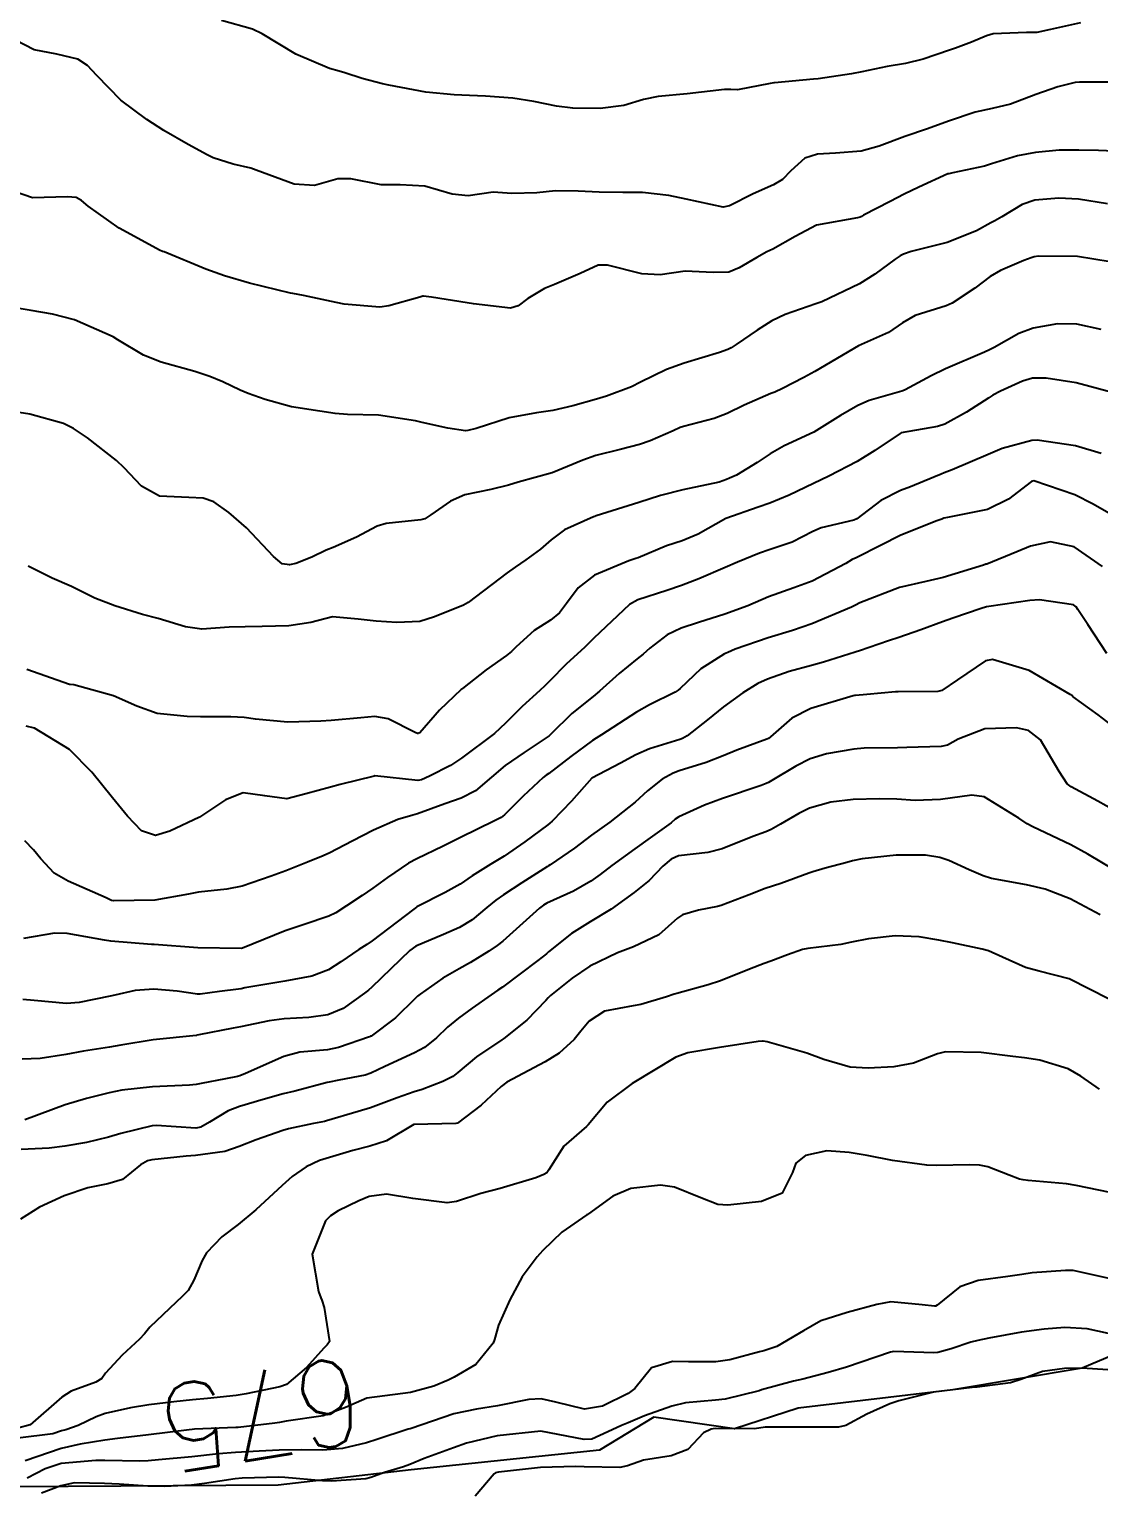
# Model space of a CAD drawing. Header units: metres. Extents: x 292545 to 299085, y 7450245 to 7463078.
# Drawn here: x 294397.5 to 294446.6, y 7462821.8 to 7462889 of the extents above; entities that cross this region are included whole.
import ezdxf
from ezdxf.enums import TextEntityAlignment as Align

# ---------------------------------------------------------------- set-up
doc = ezdxf.new("R2010")
doc.units = ezdxf.units.M
for name, color, linetype in [('Cotas', 45, 'Continuous'), ('Curvas de Nivel 1m', 11, 'Continuous'), ('Curvas de Nivel 5m', 15, 'Continuous'), ('Hidrografia', 140, 'Continuous')]:
    doc.layers.add(name, color=color, linetype=linetype)
doc.styles.add('Style-STANDARD', font='STANDARD.shx')

msp = doc.modelspace()

# ---------------------------------------------------------------- linework, layer by layer
at = {"layer": 'Curvas de Nivel 1m', "flags": 128}
for points, elevation in [([(294445.752, 7462889.256), (294444.379, 7462888.95), (294443.748, 7462888.816), (294443.28, 7462888.802), (294441.747, 7462888.747), (294441.442, 7462888.657), (294440.749, 7462888.36), (294440.011, 7462888.095), (294439.737, 7462888.001), (294438.531, 7462887.588), (294437.728, 7462887.391), (294436.879, 7462887.255), (294435.722, 7462887.01), (294435.239, 7462886.908), (294433.716, 7462886.685), (294433.506, 7462886.662), (294431.713, 7462886.5), (294431.685, 7462886.499), (294431.511, 7462886.472), (294430.014, 7462886.183), (294429.71, 7462886.197), (294429.413, 7462886.198), (294427.708, 7462886), (294426.365, 7462885.874), (294425.705, 7462885.729), (294424.788, 7462885.464), (294423.701, 7462885.319), (294422.452, 7462885.33), (294421.701, 7462885.429), (294420.668, 7462885.635), (294419.705, 7462885.792), (294418.449, 7462885.879), (294417.706, 7462885.91), (294417.009, 7462885.943), (294415.714, 7462886.076), (294414.009, 7462886.386), (294413.719, 7462886.449), (294412.783, 7462886.694), (294411.984, 7462886.964), (294411.726, 7462887.039), (294411.28, 7462887.162), (294409.734, 7462887.821), (294408.194, 7462888.745), (294407.745, 7462888.956), (294406.333, 7462889.355)], 692), ([(294447.472, 7462886.527), (294445.716, 7462886.535), (294445.508, 7462886.511), (294444.71, 7462886.315), (294443.709, 7462885.962), (294442.535, 7462885.511), (294441.703, 7462885.314), (294440.915, 7462885.143), (294439.697, 7462884.73), (294438.739, 7462884.384), (294437.689, 7462884.027), (294436.509, 7462883.587), (294435.682, 7462883.363), (294434.516, 7462883.272), (294433.681, 7462883.216), (294433.098, 7462883.036), (294432.462, 7462882.462), (294432.074, 7462882.058), (294431.663, 7462881.809), (294430.73, 7462881.406), (294429.648, 7462880.85), (294429.35, 7462880.792), (294427.652, 7462881.152), (294426.861, 7462881.322), (294425.657, 7462881.461), (294424.749, 7462881.456), (294423.657, 7462881.478), (294422.705, 7462881.526), (294421.657, 7462881.537), (294420.804, 7462881.45), (294419.655, 7462881.417), (294418.805, 7462881.473), (294417.653, 7462881.315), (294416.919, 7462881.382), (294415.659, 7462881.747), (294414.522, 7462881.81), (294413.66, 7462881.821), (294412.269, 7462882.096), (294411.664, 7462882.095), (294410.59, 7462881.789), (294409.66, 7462881.838), (294407.927, 7462882.489), (294407.67, 7462882.58), (294406.864, 7462882.762), (294405.952, 7462883.052), (294405.677, 7462883.197), (294404.801, 7462883.669), (294403.688, 7462884.316), (294402.906, 7462884.808), (294401.706, 7462885.695), (294400.602, 7462886.837), (294400.177, 7462887.293), (294399.73, 7462887.587), (294398.776, 7462887.816), (294397.734, 7462888.011), (294396.038, 7462888.887)], 691), ([(294446.993, 7462880.946), (294445.656, 7462881.158), (294444.764, 7462881.205), (294443.655, 7462881.113), (294443.073, 7462880.915), (294442.141, 7462880.345), (294441.827, 7462880.162), (294441.64, 7462880.063), (294440.98, 7462879.703), (294439.631, 7462879.171), (294437.988, 7462878.756), (294437.625, 7462878.632), (294437.474, 7462878.552), (294437.255, 7462878.404), (294436.31, 7462877.715), (294435.606, 7462877.267), (294433.876, 7462876.446), (294433.601, 7462876.346), (294432.202, 7462875.856), (294431.589, 7462875.572), (294430.912, 7462875.147), (294429.958, 7462874.486), (294429.726, 7462874.334), (294429.571, 7462874.258), (294429.186, 7462874.112), (294427.564, 7462873.627), (294426.753, 7462873.336), (294425.555, 7462872.75), (294425.143, 7462872.546), (294423.997, 7462872.113), (294423.544, 7462871.98), (294422.458, 7462871.662), (294421.536, 7462871.447), (294420.781, 7462871.351), (294419.538, 7462871.113), (294418.013, 7462870.633), (294417.639, 7462870.531), (294417.531, 7462870.525), (294416.717, 7462870.648), (294415.535, 7462870.897), (294415.227, 7462870.972), (294413.538, 7462871.233), (294412.109, 7462871.272), (294411.539, 7462871.309), (294410.84, 7462871.417), (294409.542, 7462871.617), (294408.333, 7462871.955), (294407.548, 7462872.226), (294407.181, 7462872.388), (294406.382, 7462872.768), (294405.786, 7462873.007), (294405.556, 7462873.091), (294405.102, 7462873.24), (294403.562, 7462873.677), (294402.75, 7462873.998), (294401.572, 7462874.702), (294401.361, 7462874.832), (294399.584, 7462875.617), (294398.578, 7462875.87), (294397.59, 7462876.041), (294396.212, 7462876.273)], 689), ([(294447.121, 7462878.285), (294445.625, 7462878.53), (294443.834, 7462878.536), (294443.625, 7462878.504), (294443.492, 7462878.464), (294443.153, 7462878.335), (294442.08, 7462877.881), (294441.612, 7462877.6), (294440.9, 7462877.064), (294439.867, 7462876.376), (294439.592, 7462876.256), (294438.168, 7462875.814), (294437.584, 7462875.474), (294436.948, 7462875.037), (294435.573, 7462874.42), (294433.561, 7462873.248), (294433.05, 7462872.963), (294432.078, 7462872.465), (294431.718, 7462872.301), (294431.549, 7462872.232), (294430.322, 7462871.701), (294429.535, 7462871.321), (294428.939, 7462871.092), (294427.526, 7462870.722), (294427.376, 7462870.671), (294427.062, 7462870.525), (294425.999, 7462870.054), (294425.517, 7462869.898), (294424.627, 7462869.666), (294423.511, 7462869.379), (294422.907, 7462869.178), (294421.503, 7462868.59), (294419.945, 7462868.159), (294419.497, 7462868.019), (294418.696, 7462867.823), (294417.492, 7462867.579), (294416.845, 7462867.291), (294415.943, 7462866.655), (294415.661, 7462866.477), (294415.479, 7462866.426), (294413.884, 7462866.269), (294413.475, 7462866.143), (294412.532, 7462865.629), (294411.46, 7462865.162), (294411.131, 7462865.04), (294410.468, 7462864.72), (294409.745, 7462864.432), (294409.449, 7462864.362), (294409.118, 7462864.404), (294408.712, 7462864.741), (294407.473, 7462866.068), (294406.667, 7462866.768), (294405.974, 7462867.258), (294405.489, 7462867.434), (294404.826, 7462867.451), (294403.49, 7462867.512), (294402.659, 7462867.977), (294401.855, 7462868.825), (294401.508, 7462869.158), (294400.173, 7462870.194), (294399.53, 7462870.633), (294399.084, 7462870.854), (294397.537, 7462871.279), (294396.142, 7462871.494)], 688), ([(294446.698, 7462875.172), (294445.584, 7462875.415), (294444.701, 7462875.43), (294443.582, 7462875.231), (294442.927, 7462874.989), (294441.795, 7462874.348), (294441.647, 7462874.275), (294441.572, 7462874.243), (294441.349, 7462874.132), (294439.563, 7462873.361), (294438.901, 7462873.045), (294437.7, 7462872.399), (294437.598, 7462872.353), (294437.552, 7462872.34), (294436.056, 7462871.904), (294435.542, 7462871.688), (294434.741, 7462871.226), (294433.523, 7462870.45), (294432.147, 7462869.834), (294431.513, 7462869.455), (294430.922, 7462869.063), (294429.962, 7462868.485), (294429.647, 7462868.343), (294429.501, 7462868.284), (294429.167, 7462868.162), (294427.496, 7462867.81), (294426.479, 7462867.545), (294425.49, 7462867.225), (294423.529, 7462866.615), (294423.483, 7462866.599), (294423.462, 7462866.591), (294423.405, 7462866.571), (294422.078, 7462865.98), (294421.467, 7462865.514), (294420.973, 7462865.082), (294420.301, 7462864.602), (294419.804, 7462864.252), (294419.447, 7462863.992), (294417.646, 7462862.637), (294417.432, 7462862.519), (294416.101, 7462861.978), (294415.424, 7462861.77), (294414.369, 7462861.725), (294413.424, 7462861.779), (294412.603, 7462861.87), (294411.426, 7462861.975), (294410.424, 7462861.719), (294409.421, 7462861.565), (294408.201, 7462861.529), (294407.421, 7462861.523), (294406.683, 7462861.505), (294405.419, 7462861.41), (294404.681, 7462861.526), (294403.424, 7462861.898), (294402.699, 7462862.085), (294401.429, 7462862.476), (294400.508, 7462862.839), (294399.441, 7462863.368), (294398.556, 7462863.75), (294397.454, 7462864.301)], 687), ([(294447.208, 7462872.283), (294445.557, 7462872.723), (294444.181, 7462872.942), (294443.559, 7462872.932), (294443.088, 7462872.805), (294442.081, 7462872.345), (294441.739, 7462872.159), (294441.548, 7462872.039), (294440.526, 7462871.377), (294439.53, 7462870.823), (294439.198, 7462870.714), (294437.523, 7462870.42), (294437.483, 7462870.4), (294436.318, 7462869.608), (294435.51, 7462869.113), (294434.209, 7462868.439), (294433.499, 7462868.097), (294432.388, 7462867.567), (294431.49, 7462867.201), (294430.956, 7462867.007), (294429.483, 7462866.49), (294428.207, 7462865.778), (294427.467, 7462865.474), (294426.76, 7462865.231), (294425.455, 7462864.694), (294425.344, 7462864.652), (294425.02, 7462864.546), (294423.446, 7462863.886), (294422.705, 7462863.313), (294422.165, 7462862.583), (294421.848, 7462862.167), (294421.425, 7462861.831), (294420.673, 7462861.345), (294419.85, 7462860.606), (294419.632, 7462860.386), (294419.407, 7462860.195), (294418.472, 7462859.549), (294417.384, 7462858.688), (294417.359, 7462858.664), (294417.326, 7462858.641), (294416.336, 7462857.687), (294415.432, 7462856.659), (294415.393, 7462856.629), (294415.363, 7462856.62), (294415.323, 7462856.621), (294415.217, 7462856.662), (294413.984, 7462857.296), (294413.37, 7462857.396), (294412.724, 7462857.342), (294411.368, 7462857.222), (294410.892, 7462857.191), (294409.367, 7462857.139), (294407.892, 7462857.276), (294407.369, 7462857.353), (294406.756, 7462857.379), (294405.369, 7462857.38), (294404.754, 7462857.402), (294403.37, 7462857.535), (294402.437, 7462857.878), (294401.378, 7462858.343), (294399.556, 7462858.848), (294399.383, 7462858.876), (294399.356, 7462858.878), (294397.393, 7462859.558)], 686), ([(294447.485, 7462866.489), (294446.341, 7462867.147), (294445.496, 7462867.584), (294443.616, 7462868.215), (294443.502, 7462868.19), (294442.454, 7462867.379), (294441.488, 7462866.903), (294439.645, 7462866.538), (294439.484, 7462866.502), (294439.396, 7462866.469), (294439.162, 7462866.383), (294437.966, 7462865.905), (294437.473, 7462865.706), (294436.612, 7462865.262), (294435.457, 7462864.694), (294435.272, 7462864.606), (294434.978, 7462864.427), (294433.445, 7462863.614), (294432.595, 7462863.305), (294431.437, 7462862.89), (294430.486, 7462862.484), (294429.429, 7462862.093), (294428.222, 7462861.715), (294427.422, 7462861.456), (294426.787, 7462861.159), (294425.985, 7462860.534), (294425.681, 7462860.266), (294425.406, 7462860.05), (294424.579, 7462859.369), (294423.68, 7462858.566), (294423.38, 7462858.325), (294422.415, 7462857.537), (294421.446, 7462856.589), (294421.402, 7462856.55), (294421.362, 7462856.521), (294420.213, 7462855.743), (294419.348, 7462855.145), (294418.727, 7462854.619), (294417.979, 7462853.984), (294417.328, 7462853.659), (294416.586, 7462853.385), (294415.317, 7462852.932), (294415.105, 7462852.874), (294414.419, 7462852.673), (294413.308, 7462852.189), (294412.323, 7462851.68), (294411.297, 7462851.141), (294410.999, 7462851.01), (294410.278, 7462850.72), (294409.583, 7462850.433), (294409.287, 7462850.315), (294408.609, 7462850.063), (294407.281, 7462849.612), (294406.577, 7462849.47), (294405.278, 7462849.336), (294404.812, 7462849.25), (294403.275, 7462848.969), (294401.378, 7462848.932), (294401.274, 7462848.957), (294401.035, 7462849.072), (294399.283, 7462849.837), (294398.641, 7462850.214), (294398.037, 7462850.869), (294397.706, 7462851.283), (294397.301, 7462851.693)], 684), ([(294446.77, 7462864.29), (294445.466, 7462865.196), (294444.374, 7462865.417), (294443.466, 7462865.22), (294442.831, 7462864.968), (294441.454, 7462864.401), (294441.415, 7462864.389), (294441.308, 7462864.352), (294439.447, 7462863.788), (294438.653, 7462863.596), (294437.442, 7462863.321), (294435.632, 7462862.615), (294435.434, 7462862.51), (294435.247, 7462862.423), (294433.425, 7462861.658), (294432.532, 7462861.348), (294431.418, 7462861.009), (294429.901, 7462860.493), (294429.561, 7462860.347), (294429.41, 7462860.275), (294428.323, 7462859.587), (294427.386, 7462858.694), (294427.295, 7462858.61), (294427.154, 7462858.522), (294425.978, 7462857.933), (294425.374, 7462857.599), (294423.776, 7462856.564), (294423.521, 7462856.407), (294423.359, 7462856.307), (294422.367, 7462855.56), (294421.345, 7462854.783), (294421.231, 7462854.704), (294421.086, 7462854.593), (294420.181, 7462853.75), (294419.317, 7462852.88), (294419.161, 7462852.766), (294418.859, 7462852.617), (294417.305, 7462851.852), (294416.505, 7462851.444), (294415.295, 7462850.867), (294414.916, 7462850.666), (294413.948, 7462850.015), (294413.275, 7462849.521), (294412.784, 7462849.181), (294412.06, 7462848.702), (294411.572, 7462848.394), (294411.258, 7462848.238), (294410.123, 7462847.852), (294409.251, 7462847.554), (294407.294, 7462846.759), (294407.243, 7462846.751), (294405.243, 7462846.78), (294403.245, 7462846.932), (294403.108, 7462846.939), (294401.247, 7462847.086), (294400.954, 7462847.127), (294399.252, 7462847.434), (294398.658, 7462847.452), (294397.248, 7462847.206)], 683), ([(294446.96, 7462860.287), (294446.098, 7462861.624), (294445.638, 7462862.307), (294445.557, 7462862.431), (294445.435, 7462862.536), (294443.87, 7462862.758), (294443.437, 7462862.734), (294441.541, 7462862.456), (294441.434, 7462862.43), (294441.19, 7462862.354), (294439.89, 7462861.909), (294439.423, 7462861.742), (294438.429, 7462861.379), (294437.419, 7462861.03), (294436.949, 7462860.873), (294435.616, 7462860.418), (294435.462, 7462860.369), (294435.412, 7462860.352), (294433.955, 7462859.892), (294433.402, 7462859.746), (294432.39, 7462859.468), (294431.393, 7462859.122), (294430.951, 7462858.915), (294430.255, 7462858.487), (294429.376, 7462857.846), (294428.628, 7462857.25), (294427.702, 7462856.517), (294427.488, 7462856.392), (294427.36, 7462856.345), (294425.966, 7462855.921), (294425.349, 7462855.643), (294424.64, 7462855.254), (294423.333, 7462854.57), (294422.387, 7462853.52), (294421.5, 7462852.588), (294421.401, 7462852.5), (294421.311, 7462852.429), (294420.253, 7462851.651), (294419.297, 7462850.995), (294418.686, 7462850.619), (294417.839, 7462850.08), (294417.279, 7462849.71), (294416.597, 7462849.323), (294415.298, 7462848.66), (294415.276, 7462848.647), (294415.158, 7462848.557), (294413.247, 7462847.1), (294413.003, 7462846.935), (294412.626, 7462846.696), (294411.798, 7462846.143), (294411.234, 7462845.77), (294410.471, 7462845.477), (294409.228, 7462845.253), (294407.404, 7462844.936), (294407.224, 7462844.902), (294407.102, 7462844.884), (294406.236, 7462844.77), (294405.348, 7462844.651), (294405.221, 7462844.653), (294404.298, 7462844.789), (294403.224, 7462844.889), (294402.367, 7462844.813), (294401.437, 7462844.611), (294401.219, 7462844.563), (294399.79, 7462844.269), (294399.214, 7462844.231), (294397.732, 7462844.355), (294397.216, 7462844.413)], 682), ([(294447.369, 7462856.863), (294446.56, 7462857.477), (294445.425, 7462858.309), (294445.402, 7462858.328), (294445.383, 7462858.343), (294445.283, 7462858.412), (294443.395, 7462859.518), (294441.722, 7462860.025), (294441.399, 7462859.957), (294440.11, 7462859.089), (294439.385, 7462858.596), (294439.213, 7462858.554), (294437.385, 7462858.533), (294437.257, 7462858.529), (294435.945, 7462858.414), (294435.429, 7462858.373), (294435.382, 7462858.369), (294435.315, 7462858.354), (294433.376, 7462857.773), (294432.506, 7462857.324), (294431.532, 7462856.468), (294431.436, 7462856.395), (294431.361, 7462856.354), (294429.989, 7462855.855), (294429.349, 7462855.601), (294428.57, 7462855.282), (294427.339, 7462854.907), (294427.053, 7462854.807), (294426.552, 7462854.528), (294425.876, 7462853.985), (294425.322, 7462853.465), (294424.154, 7462852.557), (294423.307, 7462851.949), (294422.524, 7462851.354), (294421.417, 7462850.589), (294421.338, 7462850.544), (294421.292, 7462850.516), (294420.113, 7462849.769), (294419.272, 7462849.217), (294418.919, 7462848.972), (294418.505, 7462848.628), (294417.829, 7462848.062), (294417.254, 7462847.707), (294416.512, 7462847.386), (294415.245, 7462846.849), (294414.977, 7462846.664), (294413.226, 7462844.974), (294413.075, 7462844.841), (294412.889, 7462844.693), (294411.919, 7462843.996), (294411.208, 7462843.708), (294410.34, 7462843.584), (294409.205, 7462843.522), (294408.511, 7462843.432), (294407.199, 7462843.159), (294406.87, 7462843.091), (294405.292, 7462842.779), (294405.21, 7462842.762), (294405.193, 7462842.758), (294405.169, 7462842.757), (294403.19, 7462842.549), (294401.704, 7462842.309), (294401.187, 7462842.219), (294399.998, 7462842.028), (294399.183, 7462841.883), (294398.006, 7462841.692), (294397.181, 7462841.667)], 681), ([(294447.294, 7462850.36), (294446.085, 7462851.082), (294445.305, 7462851.511), (294443.561, 7462852.328), (294443.314, 7462852.469), (294442.918, 7462852.733), (294441.327, 7462853.718), (294440.764, 7462853.795), (294439.325, 7462853.588), (294438.172, 7462853.544), (294437.325, 7462853.606), (294436.536, 7462853.623), (294435.324, 7462853.588), (294434.3, 7462853.464), (294433.32, 7462853.19), (294432.822, 7462852.951), (294431.981, 7462852.463), (294431.558, 7462852.22), (294431.309, 7462852.111), (294430.718, 7462851.89), (294429.301, 7462851.328), (294428.643, 7462851.163), (294427.298, 7462850.998), (294426.963, 7462850.857), (294426.592, 7462850.527), (294425.951, 7462849.865), (294425.275, 7462849.319), (294424.825, 7462848.992), (294424.218, 7462848.556), (294423.257, 7462847.977), (294422.388, 7462847.443), (294421.344, 7462846.589), (294421.288, 7462846.544), (294421.242, 7462846.505), (294420.849, 7462846.205), (294419.226, 7462844.966), (294419.019, 7462844.828), (294418.713, 7462844.625), (294417.838, 7462844.01), (294417.207, 7462843.55), (294416.706, 7462843.139), (294416.19, 7462842.65), (294415.64, 7462842.204), (294415.186, 7462841.955), (294413.831, 7462841.332), (294413.176, 7462841.027), (294412.928, 7462840.94), (294411.716, 7462840.705), (294411.268, 7462840.613), (294411.172, 7462840.591), (294409.696, 7462840.196), (294409.166, 7462840.07), (294408.234, 7462839.814), (294407.16, 7462839.497), (294406.627, 7462839.297), (294405.776, 7462838.774), (294405.385, 7462838.542), (294405.149, 7462838.506), (294403.343, 7462838.614), (294403.15, 7462838.601), (294401.715, 7462838.253), (294401.142, 7462838.085), (294400.134, 7462837.844), (294399.135, 7462837.672), (294398.415, 7462837.579), (294397.133, 7462837.519)], 679), ([(294446.654, 7462848.289), (294445.274, 7462849.022), (294444.133, 7462849.468), (294443.283, 7462849.676), (294441.664, 7462849.969), (294441.289, 7462850.078), (294440.646, 7462850.36), (294439.707, 7462850.784), (294439.298, 7462850.921), (294438.645, 7462851.041), (294437.299, 7462851.029), (294435.734, 7462850.86), (294435.296, 7462850.776), (294435.024, 7462850.704), (294434.042, 7462850.443), (294433.466, 7462850.273), (294433.289, 7462850.209), (294432.006, 7462849.739), (294431.278, 7462849.508), (294430.54, 7462849.215), (294429.266, 7462848.728), (294429.087, 7462848.68), (294428.227, 7462848.51), (294427.48, 7462848.299), (294427.259, 7462848.135), (294426.406, 7462847.373), (294425.246, 7462846.83), (294424.501, 7462846.551), (294423.237, 7462845.934), (294422.421, 7462845.388), (294421.434, 7462844.588), (294421.324, 7462844.486), (294421.219, 7462844.358), (294420.347, 7462843.462), (294419.286, 7462842.619), (294419.192, 7462842.559), (294418.036, 7462841.78), (294417.177, 7462841.05), (294416.939, 7462840.878), (294416.48, 7462840.647), (294415.545, 7462840.281), (294415.168, 7462840.166), (294414.389, 7462839.895), (294413.16, 7462839.436), (294412.596, 7462839.258), (294411.154, 7462838.836), (294411.056, 7462838.809), (294410.549, 7462838.716), (294409.404, 7462838.472), (294409.148, 7462838.397), (294407.922, 7462837.968), (294407.136, 7462837.653), (294406.474, 7462837.425), (294405.13, 7462837.24), (294404.701, 7462837.215), (294403.126, 7462837.048), (294402.934, 7462837.003), (294402.614, 7462836.815), (294401.791, 7462836.148), (294401.114, 7462835.939), (294400.186, 7462835.765), (294399.108, 7462835.391), (294397.978, 7462834.867), (294397.097, 7462834.326)], 678), ([(294447.077, 7462844.42), (294445.229, 7462845.352), (294443.854, 7462845.704), (294443.236, 7462845.882), (294442.175, 7462846.346), (294441.526, 7462846.636), (294441.247, 7462846.719), (294439.882, 7462847.003), (294439.25, 7462847.137), (294438.349, 7462847.292), (294437.252, 7462847.326), (294436.024, 7462847.192), (294435.249, 7462847.037), (294434.75, 7462846.933), (294433.246, 7462846.743), (294433.002, 7462846.696), (294432.306, 7462846.459), (294431.537, 7462846.17), (294431.239, 7462846.06), (294430.56, 7462845.804), (294429.231, 7462845.269), (294428.658, 7462845.077), (294427.225, 7462844.684), (294427.101, 7462844.645), (294426.746, 7462844.525), (294425.576, 7462844.178), (294425.217, 7462844.119), (294423.904, 7462843.869), (294423.206, 7462843.409), (294422.817, 7462842.955), (294422.51, 7462842.577), (294421.833, 7462841.937), (294421.183, 7462841.552), (294419.428, 7462840.616), (294419.171, 7462840.416), (294418.24, 7462839.551), (294417.154, 7462838.736), (294417.08, 7462838.714), (294415.153, 7462838.66), (294413.903, 7462837.917), (294413.138, 7462837.673), (294412.358, 7462837.474), (294411.129, 7462837.106), (294410.832, 7462837.008), (294410.213, 7462836.719), (294409.569, 7462836.275), (294409.114, 7462835.867), (294407.903, 7462834.748), (294407.096, 7462834.07), (294406.344, 7462833.514), (294405.637, 7462832.774), (294405.438, 7462832.416), (294405.064, 7462831.517), (294404.794, 7462831.046), (294404.538, 7462830.788), (294403.038, 7462829.366), (294402.787, 7462829.061), (294402.559, 7462828.815), (294401.762, 7462828.083), (294401.009, 7462827.253), (294400.836, 7462827.001), (294400.557, 7462826.834), (294399.427, 7462826.417), (294398.996, 7462826.145), (294397.543, 7462824.872), (294396.981, 7462824.725)], 677), ([(294446.631, 7462840.288), (294445.767, 7462840.89), (294445.182, 7462841.231), (294443.892, 7462841.617), (294443.187, 7462841.731), (294442.645, 7462841.796), (294441.189, 7462841.971), (294439.562, 7462842.003), (294439.188, 7462841.918), (294438.088, 7462841.487), (294437.182, 7462841.32), (294436.011, 7462841.247), (294435.182, 7462841.298), (294433.973, 7462841.654), (294433.188, 7462841.949), (294431.368, 7462842.468), (294431.193, 7462842.501), (294431.163, 7462842.501), (294430.956, 7462842.474), (294429.19, 7462842.204), (294427.737, 7462841.965), (294427.185, 7462841.764), (294425.173, 7462840.55), (294424.027, 7462839.699), (294423.154, 7462838.659), (294423.119, 7462838.604), (294423.08, 7462838.571), (294422.044, 7462837.676), (294421.358, 7462836.588), (294421.258, 7462836.452), (294421.121, 7462836.369), (294420.749, 7462836.225), (294419.114, 7462835.736), (294418.237, 7462835.503), (294417.108, 7462835.133), (294416.685, 7462835.066), (294415.109, 7462835.277), (294413.895, 7462835.463), (294413.11, 7462835.354), (294412.639, 7462835.164), (294411.686, 7462834.704), (294411.327, 7462834.481), (294411.098, 7462834.25), (294410.483, 7462832.719), (294410.778, 7462830.994), (294410.89, 7462830.712), (294410.936, 7462830.596), (294411.048, 7462830.258), (294411.287, 7462828.707), (294411.185, 7462828.554), (294411.028, 7462828.391), (294410.234, 7462827.502), (294409.312, 7462826.735), (294409.002, 7462826.62), (294407.457, 7462826.296), (294406.998, 7462826.227), (294405.679, 7462826.09), (294404.995, 7462826.028), (294404.138, 7462825.937), (294402.993, 7462825.796), (294402.154, 7462825.656), (294400.989, 7462825.405), (294400.57, 7462825.251), (294399.751, 7462824.842), (294399.18, 7462824.649), (294398.98, 7462824.601), (294398.594, 7462824.471), (294396.977, 7462824.26)], 676), ([(294447.066, 7462831.597), (294445.419, 7462831.957), (294445.069, 7462831.963), (294443.532, 7462831.861), (294443.067, 7462831.782), (294442.418, 7462831.691), (294441.064, 7462831.5), (294440.221, 7462831.209), (294439.181, 7462830.379), (294439.101, 7462830.33), (294439.052, 7462830.324), (294438.494, 7462830.386), (294437.054, 7462830.524), (294436.409, 7462830.41), (294435.049, 7462830.033), (294433.84, 7462829.647), (294433.04, 7462829.196), (294431.811, 7462828.468), (294431.226, 7462828.281), (294431.029, 7462828.23), (294429.653, 7462827.864), (294429.022, 7462827.767), (294427.76, 7462827.774), (294427.022, 7462827.78), (294426.06, 7462827.492), (294425.295, 7462826.546), (294425.001, 7462826.318), (294423.815, 7462825.741), (294422.993, 7462825.603), (294421.667, 7462825.913), (294420.998, 7462826.071), (294420.435, 7462826.036), (294418.994, 7462825.748), (294418.025, 7462825.597), (294416.99, 7462825.377), (294415.029, 7462824.715), (294414.983, 7462824.701), (294414.89, 7462824.671), (294413.457, 7462824.207), (294412.977, 7462824.057), (294411.882, 7462823.793), (294410.973, 7462823.718), (294409.978, 7462823.73), (294408.973, 7462823.712), (294408.058, 7462823.663), (294406.971, 7462823.611), (294406.187, 7462823.551), (294404.969, 7462823.413), (294403.44, 7462823.276), (294402.967, 7462823.227), (294402.573, 7462823.208), (294400.967, 7462823.245), (294400.564, 7462823.237), (294398.965, 7462823.104), (294398.23, 7462822.861), (294397.407, 7462822.423)], 674), ([(294447.035, 7462829.075), (294446.06, 7462829.278), (294445.039, 7462829.35), (294444.08, 7462829.277), (294443.041, 7462829.137), (294441.544, 7462828.858), (294441.037, 7462828.756), (294440.729, 7462828.67), (294439.823, 7462828.372), (294439.21, 7462828.199), (294439.03, 7462828.181), (294437.187, 7462828.242), (294437.03, 7462828.216), (294435.688, 7462827.755), (294435.019, 7462827.531), (294434.178, 7462827.276), (294433.011, 7462826.981), (294432.589, 7462826.877), (294431.116, 7462826.478), (294431.003, 7462826.445), (294429.44, 7462826.054), (294428.998, 7462826.004), (294427.63, 7462825.88), (294426.995, 7462825.735), (294425.746, 7462825.294), (294424.987, 7462824.973), (294424.694, 7462824.844), (294424.067, 7462824.559), (294423.323, 7462824.223), (294422.979, 7462824.206), (294420.983, 7462824.59), (294418.98, 7462824.371), (294417.569, 7462824.042), (294416.975, 7462823.825), (294415.637, 7462823.327), (294414.967, 7462823.054), (294414.688, 7462822.951), (294413.81, 7462822.682), (294413.185, 7462822.462), (294412.959, 7462822.403), (294411.376, 7462822.286), (294410.957, 7462822.302), (294409.232, 7462822.463), (294408.959, 7462822.475), (294407.281, 7462822.434), (294406.958, 7462822.404), (294405.545, 7462822.183), (294404.953, 7462822.11), (294403.705, 7462822.046), (294402.952, 7462822.059), (294401.629, 7462822.147), (294400.953, 7462822.178), (294399.582, 7462822.216), (294398.951, 7462822.075), (294398.064, 7462821.746)], 673), ([(294447.014, 7462827.401), (294445.839, 7462827.478), (294445.015, 7462827.468), (294444.013, 7462827.325), (294443.012, 7462826.951), (294442.544, 7462826.803), (294441.007, 7462826.613), (294440.783, 7462826.585), (294439.003, 7462826.38), (294437.415, 7462825.98), (294436.997, 7462825.848), (294435.949, 7462825.372), (294434.987, 7462824.854), (294434.647, 7462824.773), (294432.986, 7462824.774), (294431.281, 7462824.771), (294430.985, 7462824.72), (294430.774, 7462824.693), (294428.985, 7462824.703), (294428.805, 7462824.681), (294428.455, 7462824.505), (294427.738, 7462823.749), (294426.972, 7462823.458), (294425.692, 7462823.261), (294424.967, 7462822.993), (294424.607, 7462822.914), (294422.967, 7462822.948), (294422.571, 7462822.969), (294420.966, 7462822.917), (294419.043, 7462822.699), (294418.964, 7462822.689), (294418.912, 7462822.672), (294418.846, 7462822.621), (294417.97, 7462821.607)], 672)]:
    msp.add_lwpolyline(points, dxfattribs=dict(at, elevation=elevation))
at = {"layer": 'Curvas de Nivel 5m', "flags": 128}
for points, elevation in [([(294447.684, 7462883.35), (294446.581, 7462883.394), (294445.684, 7462883.408), (294444.769, 7462883.399), (294443.683, 7462883.294), (294442.867, 7462883.152), (294441.677, 7462882.774), (294441.352, 7462882.678), (294439.889, 7462882.368), (294439.718, 7462882.324), (294439.672, 7462882.312), (294438.34, 7462881.712), (294437.658, 7462881.381), (294437.013, 7462881.046), (294435.801, 7462880.418), (294435.701, 7462880.361), (294435.642, 7462880.335), (294435.525, 7462880.305), (294433.638, 7462879.962), (294432.659, 7462879.434), (294431.627, 7462878.859), (294431.363, 7462878.735), (294430.895, 7462878.477), (294430.094, 7462878.009), (294429.616, 7462877.806), (294428.896, 7462877.781), (294427.616, 7462877.849), (294426.467, 7462877.679), (294425.615, 7462877.729), (294424.043, 7462878.131), (294423.619, 7462878.129), (294422.79, 7462877.748), (294421.609, 7462877.232), (294421.149, 7462877.053), (294420.392, 7462876.602), (294419.943, 7462876.261), (294419.596, 7462876.146), (294417.89, 7462876.344), (294417.599, 7462876.402), (294415.97, 7462876.656), (294415.603, 7462876.698), (294415.566, 7462876.697), (294415.426, 7462876.662), (294414.015, 7462876.258), (294413.596, 7462876.203), (294411.965, 7462876.337), (294411.598, 7462876.409), (294410.089, 7462876.725), (294409.604, 7462876.818), (294409.492, 7462876.844), (294407.608, 7462877.293), (294406.473, 7462877.628), (294405.615, 7462877.944), (294403.69, 7462878.732), (294403.622, 7462878.757), (294403.59, 7462878.768), (294403.507, 7462878.801), (294401.638, 7462879.818), (294400.212, 7462880.842), (294399.903, 7462881.094), (294399.657, 7462881.233), (294399.254, 7462881.257), (294397.656, 7462881.224), (294396.418, 7462881.646)], 690), ([(294446.702, 7462869.479), (294445.518, 7462869.827), (294443.764, 7462870.084), (294443.52, 7462870.076), (294442.158, 7462869.702), (294441.514, 7462869.433), (294439.863, 7462868.731), (294439.505, 7462868.594), (294439.353, 7462868.533), (294439.02, 7462868.385), (294437.95, 7462867.944), (294437.497, 7462867.773), (294436.588, 7462867.313), (294435.483, 7462866.476), (294435.357, 7462866.422), (294433.855, 7462866.067), (294433.475, 7462865.9), (294432.524, 7462865.402), (294431.462, 7462865.056), (294431.029, 7462864.905), (294430.009, 7462864.492), (294429.45, 7462864.25), (294428.238, 7462863.719), (294427.442, 7462863.413), (294426.775, 7462863.191), (294425.435, 7462862.753), (294425.049, 7462862.546), (294423.417, 7462861.002), (294423.209, 7462860.778), (294422.997, 7462860.574), (294422.169, 7462859.815), (294421.39, 7462859.031), (294421.173, 7462858.806), (294420.938, 7462858.594), (294420.121, 7462857.857), (294419.368, 7462857.094), (294418.861, 7462856.618), (294417.351, 7462855.484), (294416.835, 7462855.158), (294415.877, 7462854.655), (294415.506, 7462854.493), (294415.34, 7462854.466), (294413.362, 7462854.67), (294413.343, 7462854.666), (294411.77, 7462854.272), (294411.335, 7462854.156), (294410.199, 7462853.852), (294409.326, 7462853.626), (294408.311, 7462853.763), (294407.33, 7462853.901), (294406.514, 7462853.579), (294405.313, 7462852.78), (294403.96, 7462852.14), (294403.304, 7462851.934), (294402.656, 7462852.159), (294402.011, 7462852.82), (294401.325, 7462853.667), (294400.38, 7462854.84), (294399.353, 7462855.889), (294397.745, 7462856.866), (294397.364, 7462856.95)], 685), ([(294447.321, 7462853.079), (294446.546, 7462853.512), (294445.332, 7462854.176), (294445.146, 7462854.312), (294444.778, 7462854.879), (294443.912, 7462856.325), (294443.367, 7462856.756), (294442.819, 7462856.885), (294441.368, 7462856.833), (294440.141, 7462856.368), (294439.643, 7462856.091), (294439.357, 7462856.018), (294437.778, 7462855.974), (294437.356, 7462855.969), (294435.83, 7462855.941), (294435.355, 7462855.906), (294434.102, 7462855.692), (294433.348, 7462855.463), (294432.683, 7462855.117), (294431.59, 7462854.467), (294431.428, 7462854.373), (294431.331, 7462854.325), (294431.097, 7462854.24), (294429.324, 7462853.642), (294428.499, 7462853.33), (294427.316, 7462852.798), (294427.153, 7462852.683), (294426.964, 7462852.523), (294426.01, 7462851.829), (294425.301, 7462851.324), (294424.25, 7462850.556), (294423.709, 7462850.141), (294423.282, 7462849.834), (294422.477, 7462849.376), (294421.266, 7462848.828), (294421.112, 7462848.744), (294420.917, 7462848.595), (294419.248, 7462847.091), (294418.984, 7462846.884), (294418.6, 7462846.626), (294417.764, 7462846.108), (294417.235, 7462845.808), (294416.488, 7462845.39), (294415.446, 7462844.658), (294415.322, 7462844.558), (294415.22, 7462844.45), (294414.315, 7462843.565), (294413.194, 7462842.729), (294413.167, 7462842.716), (294413.114, 7462842.691), (294411.697, 7462842.196), (294411.187, 7462842.097), (294409.921, 7462841.987), (294409.184, 7462841.795), (294407.423, 7462841.004), (294407.174, 7462840.905), (294407.061, 7462840.874), (294406.508, 7462840.767), (294405.396, 7462840.553), (294405.17, 7462840.506), (294404.854, 7462840.469), (294403.169, 7462840.404), (294401.751, 7462840.24), (294401.166, 7462840.122), (294400.137, 7462839.867), (294399.16, 7462839.573), (294397.308, 7462838.878)], 680), ([(294447.115, 7462835.545), (294445.558, 7462835.866), (294445.119, 7462835.948), (294443.359, 7462836.089), (294443.121, 7462836.122), (294442.952, 7462836.163), (294442.484, 7462836.34), (294441.497, 7462836.725), (294441.127, 7462836.798), (294440.682, 7462836.81), (294439.127, 7462836.791), (294438.706, 7462836.805), (294437.129, 7462837.021), (294435.956, 7462837.243), (294435.132, 7462837.384), (294434.113, 7462837.461), (294433.131, 7462837.238), (294432.689, 7462836.892), (294432.543, 7462836.456), (294432.066, 7462835.508), (294431.11, 7462835.139), (294429.57, 7462834.956), (294429.108, 7462834.997), (294428.323, 7462835.295), (294427.116, 7462835.786), (294426.475, 7462835.888), (294425.115, 7462835.731), (294424.293, 7462835.377), (294423.178, 7462834.569), (294423.137, 7462834.536), (294423.102, 7462834.515), (294421.95, 7462833.722), (294421.077, 7462832.877), (294420.938, 7462832.729), (294420.815, 7462832.594), (294420.134, 7462831.674), (294419.558, 7462830.612), (294419.041, 7462829.46), (294418.859, 7462828.798), (294418.793, 7462828.622), (294418.007, 7462827.641), (294417.009, 7462827.059), (294416.726, 7462826.924), (294416.067, 7462826.649), (294415, 7462826.368), (294414.651, 7462826.317), (294412.997, 7462826.095), (294412.013, 7462825.679), (294410.989, 7462825.287), (294409.295, 7462825.045), (294408.985, 7462824.988), (294408.779, 7462824.948), (294407.093, 7462824.759), (294406.993, 7462824.75), (294405.088, 7462824.673), (294404.982, 7462824.668), (294404.851, 7462824.651), (294402.979, 7462824.421), (294401.55, 7462824.252), (294400.976, 7462824.172), (294399.834, 7462823.982), (294398.972, 7462823.798), (294397.317, 7462823.225)], 675)]:
    msp.add_lwpolyline(points, dxfattribs=dict(at, elevation=elevation))
at = {"layer": 'Hidrografia'}
msp.add_lwpolyline([(294481.536, 7462821.285), (294477.112, 7462823.277), (294472.542, 7462825.985), (294470.995, 7462828.691), (294467.066, 7462831.389), (294462.779, 7462831.807), (294458.271, 7462830.417), (294455.041, 7462829.404), (294451.482, 7462829.8), (294448.796, 7462828.737), (294445.839, 7462827.478), (294439.893, 7462826.483), (294432.804, 7462825.645), (294429.88, 7462824.698), (294426.166, 7462825.23), (294423.676, 7462823.711), (294415.032, 7462822.813), (294408.929, 7462822.104), (294396.896, 7462822.035), (294392.401, 7462821.69)], dxfattribs=at)

# ---------------------------------------------------------------- texts
at = {"layer": 'Cotas', "style": 'Style-STANDARD'}
msp.add_text('675', height=4, rotation=189.31388, dxfattribs=at).set_placement((294408.176, 7462825.352, 675), align=Align.MIDDLE_CENTER)

doc.saveas('drawing.dxf')
